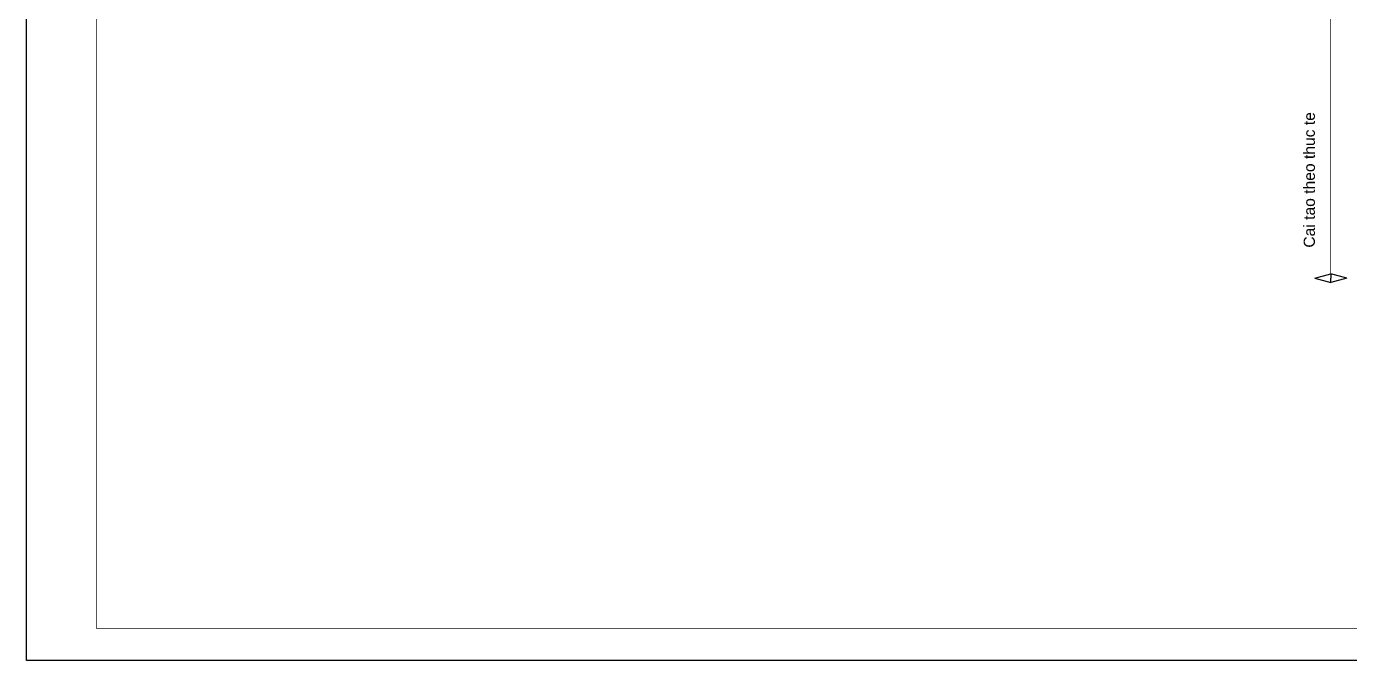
# Model space of a CAD drawing. Extents: x 268803 to 387487, y 137616 to 222547.
# Drawn here: x 268803 to 339819, y 137616 to 171617 of the extents above; entities that cross this region are included whole.
import ezdxf

# ---------------------------------------------------------------- set-up
doc = ezdxf.new("R2010")
doc.units = 0
doc.header["$LTSCALE"] = 800
doc.header["$MEASUREMENT"] = 0
doc.linetypes.add('CENTER', pattern=[2, 1.25, -0.25, 0.25, -0.25])
doc.linetypes.add('HIDDEN', pattern=[2.3, 1.5, -0.8])
doc.layers.get('Defpoints').update_dxf_attribs({"color": 1})
doc.layers.add('0-CON', color=7, linetype='Continuous', lineweight=0)
doc.layers.add('Escutcheondoor', color=2, linetype='CENTER', lineweight=15)
doc.layers.add('1. cot cao do', color=6, linetype='TN-D300')
doc.layers.add('E-Revision', color=30, linetype='Continuous')
doc.styles.add('TXT', font='txt.shx', dxfattribs={"width": 0.5})
doc.styles.add('VNARIAL', font='VHTIME.TTF')
doc.linetypes.add('TN-D300', pattern='A,10,-0.64,["TN-D300",TXT,S=0.8,R=0,X=-0.1,Y=-0.4],-5.5', length=16.14)

# ---------------------------------------------------------------- blocks, each defined once
blk = doc.blocks.new('A$C24E7626D')
at = {"color": 180, "linetype": 'HIDDEN', "ltscale": 0.2}
for p, q in [((0, -171), (-47, 0)), ((-47, 0), (0, 0)), ((0, -171), (47, 0)), ((47, 0), (0, 0))]:
    blk.add_line(p, q, dxfattribs=at)
blk = doc.blocks.new('A$C16AB3A3D')
at = {"layer": '0-CON', "const_width": 12}
blk.add_lwpolyline([(-40184, -600), (-600, -600), (-600, -29100), (-40184, -29100)], close=True, dxfattribs=at)
at = {"layer": 'Defpoints', "color": 1}
blk.add_lwpolyline([(-41503, 0), (0, 0), (0, -29700), (-41503, -29700)], close=True, dxfattribs=at)
blk = doc.blocks.new('KT MEC')
at = {"layer": '1. cot cao do', "linetype": 'Continuous', "ltscale": 2, "xscale": 0.01, "yscale": 0.01, "zscale": 0.01}
blk.add_blockref('A$C16AB3A3D', (415.03, 297), dxfattribs=at)

msp = doc.modelspace()

# ---------------------------------------------------------------- linework, layer by layer
at = {"color": 180, "linetype": 'HIDDEN', "ltscale": 0.5, "const_width": 36}
msp.add_lwpolyline([(338811, 208348), (338811, 157887)], dxfattribs=at)

# ---------------------------------------------------------------- block references
at = {"layer": '1. cot cao do', "linetype": 'Continuous', "xscale": 285.963274436041, "yscale": 285.963274436041, "zscale": 285.963274436041}
msp.add_blockref('KT MEC', (268803, 137616), dxfattribs=at)
at = {"layer": 'E-Revision', "yscale": 5, "zscale": 5}
for xscale, rotation in [(5, 270), (-5, 90)]:
    msp.add_blockref('A$C24E7626D', (338811, 158120), dxfattribs=dict(at, xscale=xscale, rotation=rotation))

# ---------------------------------------------------------------- texts
at = {"layer": 'Escutcheondoor', "color": 2, "linetype": 'ByBlock', "lineweight": -3, "ltscale": 0.013, "insert": (337358, 159756), "char_height": 600, "width": 14892.2, "attachment_point": 1, "rotation": 90, "style": 'VNARIAL'}
msp.add_mtext('{\\fArial|b0|i0|c0|p34;Cai tao theo thuc te}', dxfattribs=at)

doc.saveas('drawing.dxf')
